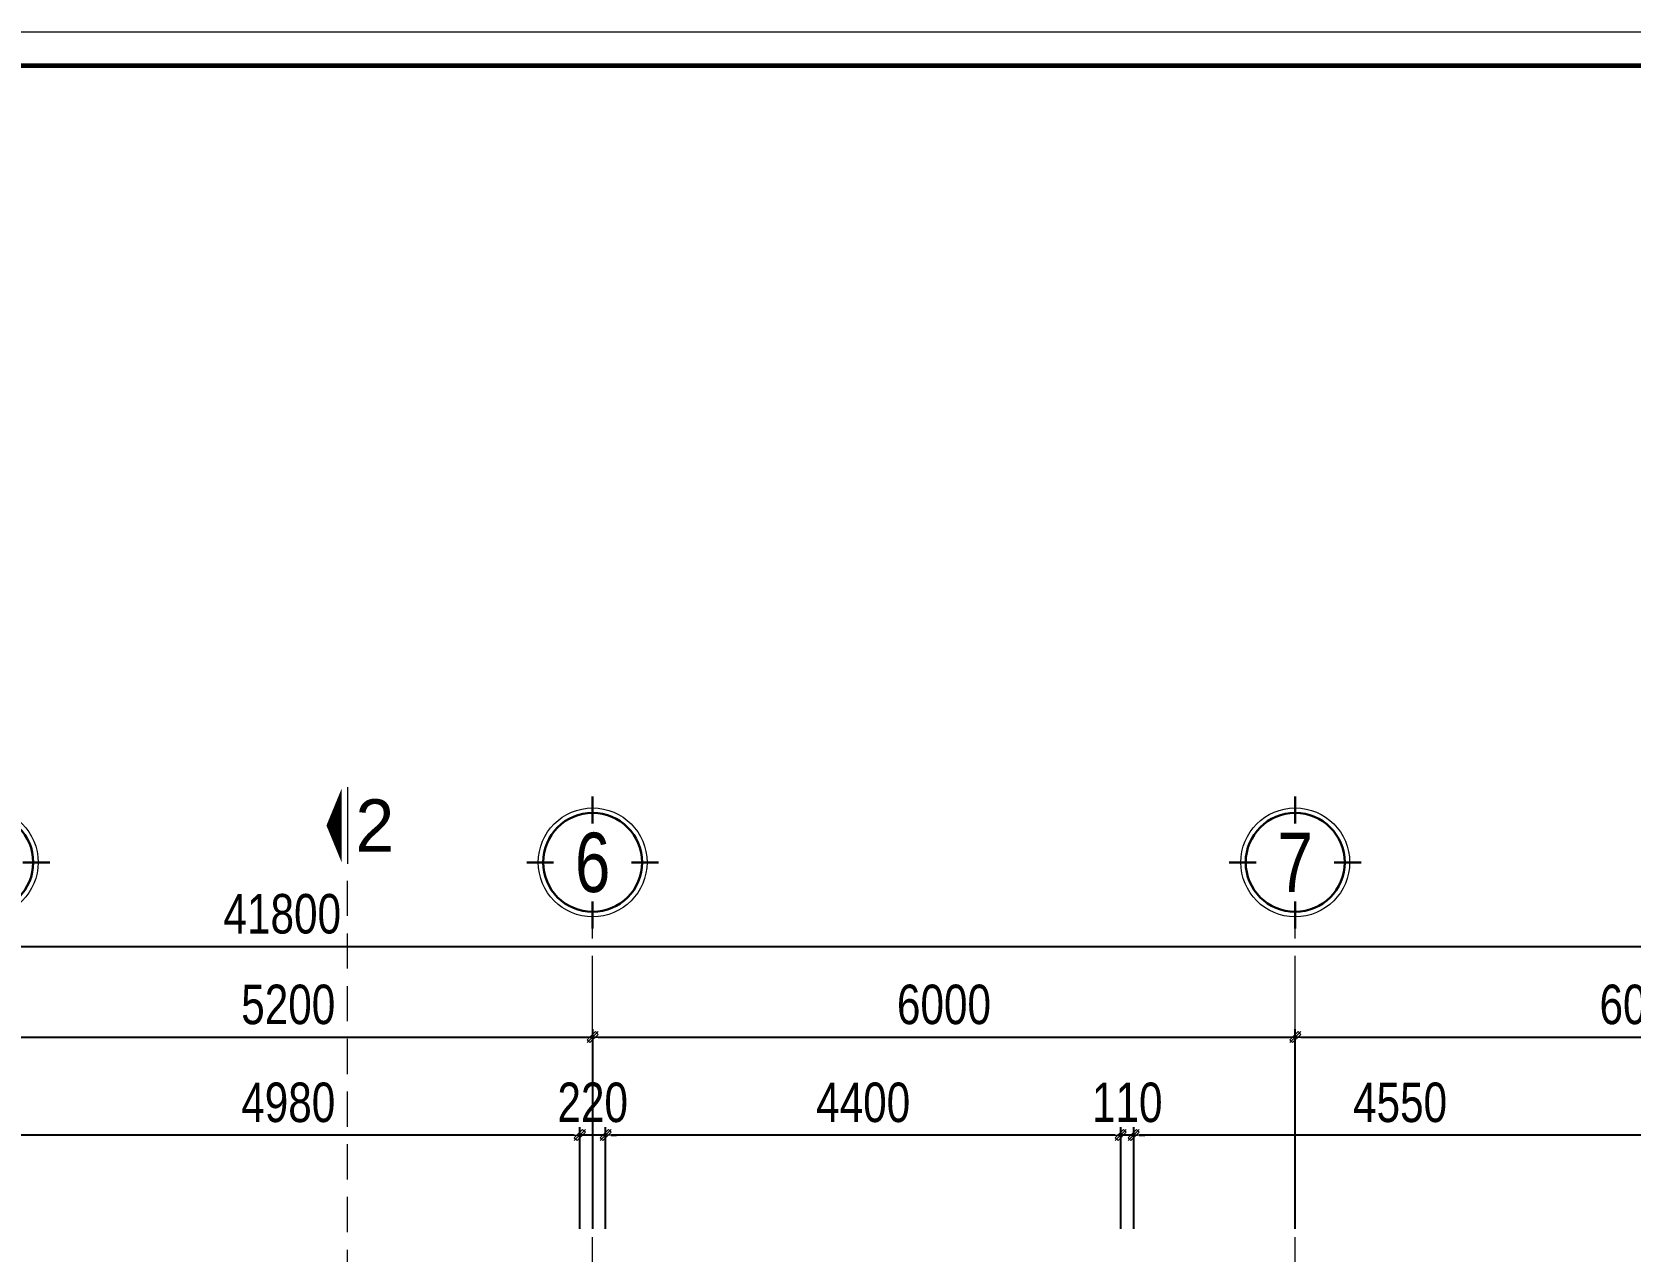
# Model space of a CAD drawing. Header units: millimetres. Extents: x 1109421 to 1726579, y -247837 to 144927.
# Drawn here: x 1567186 to 1580834, y -159114 to -148706 of the extents above; entities that cross this region are included whole.
import ezdxf
from ezdxf.enums import TextEntityAlignment as Align

# ---------------------------------------------------------------- set-up
doc = ezdxf.new("R2010")
doc.units = ezdxf.units.MM
doc.header["$LTSCALE"] = 600
doc.header["$MEASUREMENT"] = 0
doc.linetypes.add('CENTER', pattern=[2, 1.25, -0.25, 0.25, -0.25])
doc.linetypes.add('HIDDEN', pattern=[0.375, 0.25, -0.125])
doc.layers.get('0').update_dxf_attribs({"lineweight": 0})
doc.layers.get('Defpoints').update_dxf_attribs({"lineweight": 0})
for name, color, linetype, lineweight in [('dim', 144, 'Continuous', 13), ('Khungten_LCDI', 7, 'Continuous', 25), ('LC ISO', 153, 'Continuous', 13), ('LC Khac', 4, 'Continuous', 9), ('LC MANH DUT', 35, 'HIDDEN', 5), ('LC Text1', 3, 'Continuous', 20), ('thay1', 63, 'Continuous', 18), ('truc', 76, 'CENTER', 9)]:
    doc.layers.add(name, color=color, linetype=linetype, lineweight=lineweight)
doc.styles.add('EG 1', font='VHAVANB.TTF')
doc.styles.add('HOATBIF', font='hoatbif.shx', dxfattribs={"width": 0.8})
doc.styles.add('Khungten', font='VHAVAN.TTF', dxfattribs={"width": 0.9, "height": 5000})
doc.styles.add('LC 1', font='VHAVANB.TTF')
doc.styles.add('Tahoma', font='tahoma.ttf')
doc.styles.add('Title', font='VHBLACK.TTF')
doc.dimstyles.new('1-135', dxfattribs={"dimscale": 135, "dimtxt": 2.5, "dimasz": 0.35, "dimexe": 0.5, "dimexo": 0, "dimgap": 0.8, "dimtad": 1, "dimdec": 0, "dimzin": 0, "dimdsep": 46, "dimtxsty": 'HOATBIF', "dimblk1": 'DOT', "dimblk2": 'DOT', "dimsah": 1, "dimcen": -1, "dimdle": 1, "dimclrd": 256, "dimclre": 256, "dimclrt": 4, "dimadec": 3, "dimazin": 2, "dimtfac": 0.333333, "dimtdec": 0, "dimtix": 1, "dimtmove": 2, "dimatfit": 3, "dimldrblk": 'DOT', "dimfxl": 1, "dimtvp": 0.833333, "dimtolj": 1, "dimtzin": 0, "dimarcsym": 0})

# ---------------------------------------------------------------- blocks, each defined once
blk = doc.blocks.new('A$Cb3b0a436')
at = {"layer": 'Defpoints', "color": 0, "lineweight": 0}
blk.add_lwpolyline([(6.984, 0), (6.984, 297), (426.984, 297), (426.984, 0)], close=True, dxfattribs=at)
at = {"layer": 'Khungten_LCDI', "color": 5, "lineweight": 60}
blk.add_lwpolyline([(18.984, 2), (18.984, 295), (424.984, 295), (424.984, 2)], close=True, dxfattribs=at)
at = {"color": 7, "style": 'Khungten', "width": 0.8}
for tag, p in [('REVISION', (413.972, 41.037)), ('NGAYHT', (414.445, 32.406))]:
    blk.add_attdef(tag, text='', height=2, dxfattribs=at).set_placement(p, align=Align.CENTER)
at = {"layer": 'LC Text1', "style": 'Title', "width": 1.485915}
for tag, p, p2 in [('TENBANVE1', (388.111, 59.642), (422.376, 59.642)), ('TENBANVE2', (388.111, 52.875), (422.376, 52.875))]:
    blk.add_attdef(tag, text='', height=2.5, dxfattribs=at).set_placement(p, p2, align=Align.FIT)
at = {"layer": 'LC Text1', "style": 'Title', "width": 0.7}
blk.add_attdef('SOBANVE', text='', height=2.5, dxfattribs=at).set_placement((414.604, 9.538), align=Align.CENTER)
blk = doc.blocks.new('DOT')
at = {"layer": 'dim'}
for p, q in [((-3, 0), (3, 0)), ((-1, -1), (1, 1))]:
    blk.add_line(p, q, dxfattribs=at)
blk.add_lwpolyline([(0.5, 1), (-1, -0.5), (-0.5, -1), (1, 0.5)], close=True, dxfattribs=at)
blk = doc.blocks.new('*D1504')
at = {"layer": 'Defpoints', "color": 0, "transparency": 16777216}
for p in [(1577975, -157288), (1571975, -158926), (1577975, -158926)]:
    blk.add_point(p, dxfattribs=at)
at = {"layer": 'dim', "lineweight": -2, "transparency": 16777216}
for p, q in [((1571975, -158926), (1571975, -157221)), ((1577975, -158926), (1577975, -157221)), ((1572022, -157288), (1577927, -157288))]:
    blk.add_line(p, q, dxfattribs=at)
at = {"layer": 'dim', "lineweight": -2, "transparency": 16777216, "xscale": 47.25, "yscale": 47.25, "zscale": 47.25, "rotation": 180}
blk.add_blockref('DOT', (1571975, -157288), dxfattribs=at)
at = {"layer": 'dim', "lineweight": -2, "transparency": 16777216, "xscale": 47.25, "yscale": 47.25, "zscale": 47.25}
blk.add_blockref('DOT', (1577975, -157288), dxfattribs=at)
at = {"layer": 'dim', "color": 4, "transparency": 16777216, "insert": (1574975, -157011), "char_height": 337.5, "attachment_point": 5, "style": 'HOATBIF'}
blk.add_mtext('\\A1;6000', dxfattribs=at)
blk = doc.blocks.new('_Dot')
at = {"color": 0, "linetype": 'ByBlock', "lineweight": -2}
blk.add_line((-0.5, 0), (-1, 0), dxfattribs=at)
at = {"color": 0, "linetype": 'ByBlock', "const_width": 0.5}
blk.add_lwpolyline([(-0.25, 0, 1), (0.25, 0, 1)], format="xyb", close=True, dxfattribs=at)
blk = doc.blocks.new('*D1505')
at = {"layer": 'Defpoints', "color": 0, "transparency": 16777216}
for p in [(1583975, -157288), (1577975, -158926), (1583975, -158926)]:
    blk.add_point(p, dxfattribs=at)
at = {"layer": 'dim', "lineweight": -2, "transparency": 16777216}
for p, q in [((1577975, -158926), (1577975, -157221)), ((1583975, -158926), (1583975, -157221)), ((1578022, -157288), (1583927, -157288))]:
    blk.add_line(p, q, dxfattribs=at)
at = {"layer": 'dim', "lineweight": -2, "transparency": 16777216, "xscale": 47.25, "yscale": 47.25, "zscale": 47.25, "rotation": 180}
blk.add_blockref('DOT', (1577975, -157288), dxfattribs=at)
at = {"layer": 'dim', "lineweight": -2, "transparency": 16777216, "xscale": 47.25, "yscale": 47.25, "zscale": 47.25}
blk.add_blockref('DOT', (1583975, -157288), dxfattribs=at)
at = {"layer": 'dim', "color": 4, "transparency": 16777216, "insert": (1580975, -157011), "char_height": 337.5, "attachment_point": 5, "style": 'HOATBIF'}
blk.add_mtext('\\A1;6000', dxfattribs=at)
blk = doc.blocks.new('KyHieu TrucDinhVi')
at = {"color": 7, "lineweight": 30}
for p, q in [((0, 2.364), (0, 4)), ((-2.364, 0), (-4, 0)), ((2.364, 0), (4, 0)), ((0, -2.364), (0, -4))]:
    blk.add_line(p, q, dxfattribs=at)
blk.add_circle((0, 0), 3.3)
blk.add_circle((0, 0), 3, dxfattribs=at)
at = {"ltscale": 20, "style": 'Tahoma'}
blk.add_attdef('AA', text='', height=3, dxfattribs=at).set_placement((0, 0), align=Align.MIDDLE_CENTER)
blk = doc.blocks.new('*D1506')
at = {"layer": 'Defpoints', "color": 0, "transparency": 16777216}
for p in [(1571975, -157288), (1566775, -158926), (1571975, -158926)]:
    blk.add_point(p, dxfattribs=at)
at = {"layer": 'dim', "lineweight": -2, "transparency": 16777216}
for p, q in [((1566775, -158926), (1566775, -157221)), ((1571975, -158926), (1571975, -157221)), ((1566822, -157288), (1571927, -157288))]:
    blk.add_line(p, q, dxfattribs=at)
at = {"layer": 'dim', "lineweight": -2, "transparency": 16777216, "xscale": 47.25, "yscale": 47.25, "zscale": 47.25, "rotation": 180}
blk.add_blockref('DOT', (1566775, -157288), dxfattribs=at)
at = {"layer": 'dim', "lineweight": -2, "transparency": 16777216, "xscale": 47.25, "yscale": 47.25, "zscale": 47.25}
blk.add_blockref('DOT', (1571975, -157288), dxfattribs=at)
at = {"layer": 'dim', "color": 4, "transparency": 16777216, "insert": (1569375, -157011), "char_height": 337.5, "attachment_point": 5, "style": 'HOATBIF'}
blk.add_mtext('\\A1;5200', dxfattribs=at)
blk = doc.blocks.new('*D1512')
at = {"layer": 'Defpoints', "color": 0, "transparency": 16777216}
for p in [(1576595, -158124), (1576595, -158926), (1581145, -158926)]:
    blk.add_point(p, dxfattribs=at)
at = {"layer": 'dim', "lineweight": -2, "transparency": 16777216}
for p, q in [((1576595, -158926), (1576595, -158056)), ((1581097, -158124), (1576642, -158124)), ((1581145, -158926), (1581145, -158056))]:
    blk.add_line(p, q, dxfattribs=at)
at = {"layer": 'dim', "lineweight": -2, "transparency": 16777216, "xscale": 47.25, "yscale": 47.25, "zscale": 47.25, "rotation": 180}
blk.add_blockref('DOT', (1576595, -158124), dxfattribs=at)
at = {"layer": 'dim', "lineweight": -2, "transparency": 16777216, "xscale": 47.25, "yscale": 47.25, "zscale": 47.25}
blk.add_blockref('DOT', (1581145, -158124), dxfattribs=at)
at = {"layer": 'dim', "color": 4, "transparency": 16777216, "insert": (1578870, -157847), "char_height": 337.5, "attachment_point": 5, "style": 'HOATBIF'}
blk.add_mtext('\\A1;4550', dxfattribs=at)
blk = doc.blocks.new('*D1513')
at = {"layer": 'Defpoints', "color": 0, "transparency": 16777216}
for p in [(1576485, -158124), (1576485, -158926), (1576595, -158926)]:
    blk.add_point(p, dxfattribs=at)
at = {"layer": 'dim', "lineweight": -2, "transparency": 16777216}
for p, q in [((1576437, -158124), (1576390, -158124)), ((1576485, -158926), (1576485, -158056)), ((1576595, -158124), (1576485, -158124)), ((1576595, -158926), (1576595, -158056)), ((1576642, -158124), (1576689, -158124))]:
    blk.add_line(p, q, dxfattribs=at)
at = {"layer": 'dim', "lineweight": -2, "transparency": 16777216, "xscale": 47.25, "yscale": 47.25, "zscale": 47.25}
blk.add_blockref('DOT', (1576485, -158124), dxfattribs=at)
at = {"layer": 'dim', "lineweight": -2, "transparency": 16777216, "xscale": 47.25, "yscale": 47.25, "zscale": 47.25, "rotation": 180}
blk.add_blockref('DOT', (1576595, -158124), dxfattribs=at)
at = {"layer": 'dim', "color": 4, "transparency": 16777216, "insert": (1576540, -157847), "char_height": 337.5, "attachment_point": 5, "style": 'HOATBIF'}
blk.add_mtext('\\A1;110', dxfattribs=at)
blk = doc.blocks.new('*D1514')
at = {"layer": 'Defpoints', "color": 0, "transparency": 16777216}
for p in [(1572085, -158124), (1572085, -158926), (1576485, -158926)]:
    blk.add_point(p, dxfattribs=at)
at = {"layer": 'dim', "lineweight": -2, "transparency": 16777216}
for p, q in [((1572085, -158926), (1572085, -158056)), ((1576437, -158124), (1572132, -158124)), ((1576485, -158926), (1576485, -158056))]:
    blk.add_line(p, q, dxfattribs=at)
at = {"layer": 'dim', "lineweight": -2, "transparency": 16777216, "xscale": 47.25, "yscale": 47.25, "zscale": 47.25, "rotation": 180}
blk.add_blockref('DOT', (1572085, -158124), dxfattribs=at)
at = {"layer": 'dim', "lineweight": -2, "transparency": 16777216, "xscale": 47.25, "yscale": 47.25, "zscale": 47.25}
blk.add_blockref('DOT', (1576485, -158124), dxfattribs=at)
at = {"layer": 'dim', "color": 4, "transparency": 16777216, "insert": (1574285, -157847), "char_height": 337.5, "attachment_point": 5, "style": 'HOATBIF'}
blk.add_mtext('\\A1;4400', dxfattribs=at)
blk = doc.blocks.new('*D1515')
at = {"layer": 'Defpoints', "color": 0, "transparency": 16777216}
for p in [(1571865, -158124), (1571865, -158926), (1572085, -158926)]:
    blk.add_point(p, dxfattribs=at)
at = {"layer": 'dim', "lineweight": -2, "transparency": 16777216}
for p, q in [((1571817, -158124), (1571770, -158124)), ((1571865, -158926), (1571865, -158056)), ((1572085, -158124), (1571865, -158124)), ((1572085, -158926), (1572085, -158056)), ((1572132, -158124), (1572179, -158124))]:
    blk.add_line(p, q, dxfattribs=at)
at = {"layer": 'dim', "lineweight": -2, "transparency": 16777216, "xscale": 47.25, "yscale": 47.25, "zscale": 47.25}
blk.add_blockref('DOT', (1571865, -158124), dxfattribs=at)
at = {"layer": 'dim', "lineweight": -2, "transparency": 16777216, "xscale": 47.25, "yscale": 47.25, "zscale": 47.25, "rotation": 180}
blk.add_blockref('DOT', (1572085, -158124), dxfattribs=at)
at = {"layer": 'dim', "color": 4, "transparency": 16777216, "insert": (1571975, -157847), "char_height": 337.5, "attachment_point": 5, "style": 'HOATBIF'}
blk.add_mtext('\\A1;220', dxfattribs=at)
blk = doc.blocks.new('*D1516')
at = {"layer": 'Defpoints', "color": 0, "transparency": 16777216}
for p in [(1566885, -158124), (1566885, -158926), (1571865, -158926)]:
    blk.add_point(p, dxfattribs=at)
at = {"layer": 'dim', "lineweight": -2, "transparency": 16777216}
for p, q in [((1566885, -158926), (1566885, -158056)), ((1571817, -158124), (1566932, -158124)), ((1571865, -158926), (1571865, -158056))]:
    blk.add_line(p, q, dxfattribs=at)
at = {"layer": 'dim', "lineweight": -2, "transparency": 16777216, "xscale": 47.25, "yscale": 47.25, "zscale": 47.25, "rotation": 180}
blk.add_blockref('DOT', (1566885, -158124), dxfattribs=at)
at = {"layer": 'dim', "lineweight": -2, "transparency": 16777216, "xscale": 47.25, "yscale": 47.25, "zscale": 47.25}
blk.add_blockref('DOT', (1571865, -158124), dxfattribs=at)
at = {"layer": 'dim', "color": 4, "transparency": 16777216, "insert": (1569375, -157847), "char_height": 337.5, "attachment_point": 5, "style": 'HOATBIF'}
blk.add_mtext('\\A1;4980', dxfattribs=at)
blk = doc.blocks.new('cat11')
at = {"layer": 'LC Khac', "color": 1, "ltscale": 2}
blk.add_line((0, 0), (0, 485), dxfattribs=at)
blk.add_lwpolyline([(-134, 243, 0, 471, 0), (-37, 243, 275, 275, 0)], format="xyseb", dxfattribs=at)
at = {"ltscale": 2, "style": 'LC 1'}
blk.add_attdef('A', text='', height=330, dxfattribs=at).set_placement((179, 243), align=Align.MIDDLE_CENTER)
blk = doc.blocks.new('*D1551')
at = {"layer": 'Defpoints', "color": 0, "transparency": 16777216}
for p in [(1589175, -156513), (1547375, -158926), (1589175, -158926)]:
    blk.add_point(p, dxfattribs=at)
at = {"layer": 'dim', "lineweight": -2, "transparency": 16777216}
for p, q in [((1547375, -158926), (1547375, -156446)), ((1547422, -156513), (1589127, -156513)), ((1589175, -158926), (1589175, -156446))]:
    blk.add_line(p, q, dxfattribs=at)
at = {"layer": 'dim', "lineweight": -2, "transparency": 16777216, "xscale": 47.25, "yscale": 47.25, "zscale": 47.25, "rotation": 180}
blk.add_blockref('DOT', (1547375, -156513), dxfattribs=at)
at = {"layer": 'dim', "lineweight": -2, "transparency": 16777216, "xscale": 47.25, "yscale": 47.25, "zscale": 47.25}
blk.add_blockref('DOT', (1589175, -156513), dxfattribs=at)
at = {"layer": 'dim', "color": 4, "transparency": 16777216, "insert": (1569324, -156237), "char_height": 337.5, "attachment_point": 5, "style": 'HOATBIF'}
blk.add_mtext('\\A1;41800', dxfattribs=at)

msp = doc.modelspace()

# ---------------------------------------------------------------- linework, layer by layer
at = {"layer": 'LC MANH DUT', "ltscale": 2}
msp.add_line((1569882.1, -177403), (1569882.1, -155808.4), dxfattribs=at)
at = {"layer": 'truc'}
for p, q in [((1571974.6, -176545), (1571974.6, -156359.2)), ((1577974.6, -176545), (1577974.6, -156359.2))]:
    msp.add_line(p, q, dxfattribs=at)

# ---------------------------------------------------------------- block references
at = {"xscale": 143.35021493995, "yscale": 143.35021493995, "zscale": 143.35021493995}
msp.add_blockref('A$Cb3b0a436', (1540306.6, -191281.2), dxfattribs=at)
at = {"layer": 'LC ISO'}
ref = msp.add_blockref('KyHieu TrucDinhVi', (1566774.6, -155795.9), dxfattribs=dict(at, xscale=140.8352653944289, yscale=140.8352653944289, zscale=140.8352653944289))
ref.add_attrib('AA', '5', dxfattribs={"layer": '0', "ltscale": 20, "height": 507, "style": 'EG 1', "width": 0.8}).set_placement((1566774.6, -155795.9), align=Align.MIDDLE_CENTER)
ref = msp.add_blockref('KyHieu TrucDinhVi', (1571974.6, -155795.9), dxfattribs=dict(at, xscale=140.8352653944289, yscale=140.8352653944289, zscale=140.8352653944289))
ref.add_attrib('AA', '6', dxfattribs={"layer": '0', "ltscale": 20, "height": 507, "style": 'EG 1', "width": 0.8}).set_placement((1571974.6, -155795.9), align=Align.MIDDLE_CENTER)
ref = msp.add_blockref('KyHieu TrucDinhVi', (1577974.6, -155795.9), dxfattribs=dict(at, xscale=140.8352653944289, yscale=140.8352653944289, zscale=140.8352653944289))
ref.add_attrib('AA', '7', dxfattribs={"layer": '0', "ltscale": 20, "height": 507, "style": 'EG 1', "width": 0.8}).set_placement((1577974.6, -155795.9), align=Align.MIDDLE_CENTER)
at = {"layer": 'thay1'}
ref = msp.add_blockref('cat11', (1569882.1, -155153), dxfattribs=dict(at, xscale=-1.35, yscale=1.35, zscale=1.35, rotation=180))
ref.add_attrib('A', '2', dxfattribs={"layer": '0', "ltscale": 2, "height": 445.5, "style": 'LC 1'}).set_placement((1570114.6, -155480.7), align=Align.MIDDLE_CENTER)
ref = msp.add_blockref('cat11', (1569882.1, -155153), dxfattribs=dict(at, xscale=-1.35, yscale=1.35, zscale=1.35, rotation=180))
ref.add_attrib('A', '2', dxfattribs={"layer": '0', "ltscale": 2, "height": 445.5, "style": 'LC 1'}).set_placement((1570114.6, -155480.7), align=Align.MIDDLE_CENTER)

# ---------------------------------------------------------------- dimensions: what is measured, and where the dimension line sits
at = {"layer": 'dim'}
dim = msp.add_linear_dim(base=(1589174.6, -156513.5), p1=(1547374.6, -158925.9), p2=(1589174.6, -158925.9), dimstyle='1-135', dxfattribs=at)
dim.commit()
dim.dimension.update_dxf_attribs({"geometry": '*D1551', "text_midpoint": (1569324.2, -156236.7), "dimtype": 160})
for base, p1, p2, picture, middle in [((1571974.6, -157288.2), (1566774.6, -158925.9), (1571974.6, -158925.9), '*D1506', (1569374.6, -157011.4)), ((1577974.6, -157288.2), (1571974.6, -158925.9), (1577974.6, -158925.9), '*D1504', (1574974.6, -157011.4)), ((1583974.6, -157288.2), (1577974.6, -158925.9), (1583974.6, -158925.9), '*D1505', (1580974.6, -157011.4)), ((1566884.6, -158123.6), (1571864.6, -158925.9), (1566884.6, -158925.9), '*D1516', (1569374.6, -157846.8)), ((1571864.6, -158123.6), (1572084.6, -158925.9), (1571864.6, -158925.9), '*D1515', (1571974.6, -157846.8)), ((1572084.6, -158123.6), (1576484.6, -158925.9), (1572084.6, -158925.9), '*D1514', (1574284.6, -157846.8)), ((1576484.6, -158123.6), (1576594.6, -158925.9), (1576484.6, -158925.9), '*D1513', (1576539.6, -157846.8)), ((1576594.6, -158123.6), (1581144.6, -158925.9), (1576594.6, -158925.9), '*D1512', (1578869.6, -157846.8))]:
    dim = msp.add_linear_dim(base=base, p1=p1, p2=p2, dimstyle='1-135', dxfattribs=at)
    dim.commit()
    dim.dimension.update_dxf_attribs({"geometry": picture, "text_midpoint": middle})

doc.saveas('drawing.dxf')
